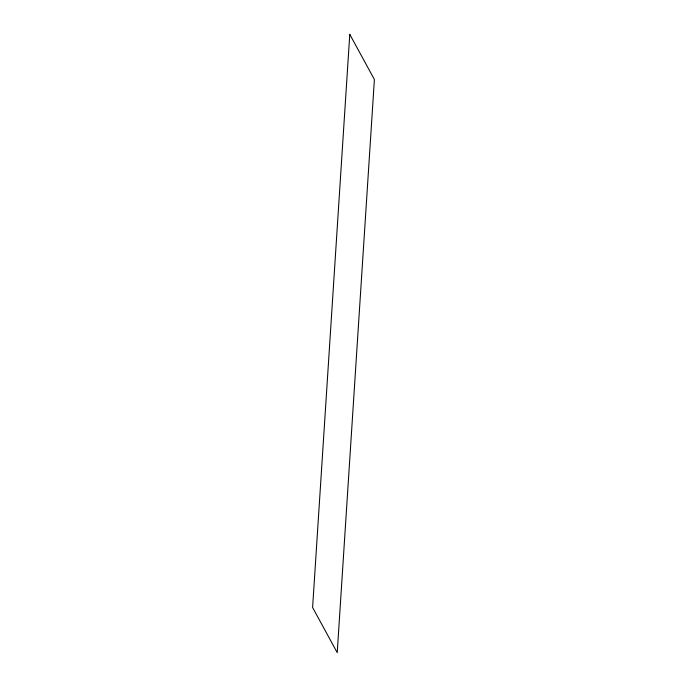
<?xml version="1.0" encoding="UTF-8"?>
<svg xmlns="http://www.w3.org/2000/svg" width="687" height="687" viewBox="0 0 687 687"><rect width="100%" height="100%" fill="white"/><g stroke="black" fill="none" stroke-linecap="round" stroke-linejoin="round"><path stroke-width="1.03" d="M349.777 34.35L312.602 607.488L337.223 652.65L374.398 79.512L349.777 34.35"/></g></svg>
